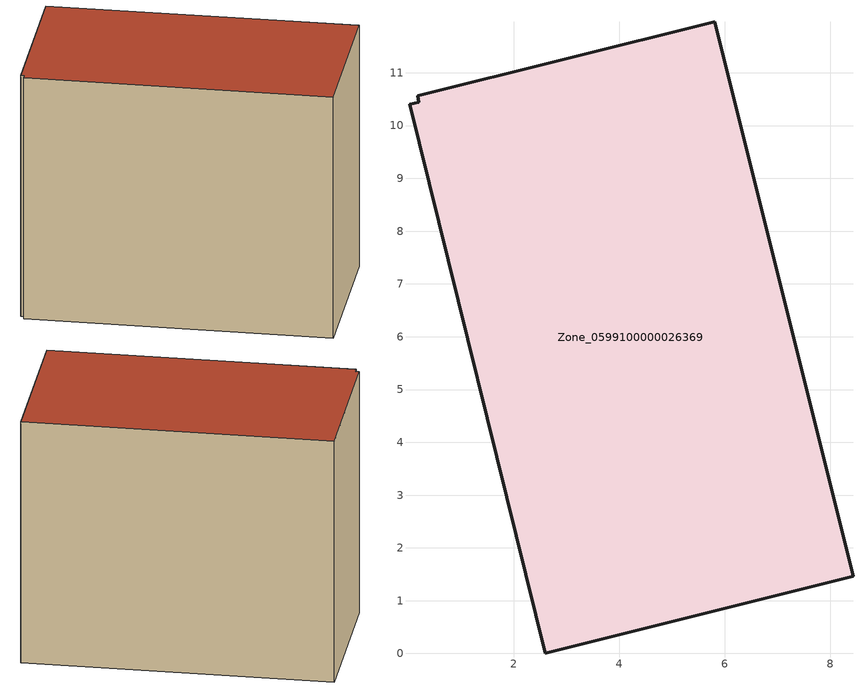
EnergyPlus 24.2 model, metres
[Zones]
Zone_0599100000026369
 floor ground (C_G): 0.19,10.56 5.81,11.97 8.43,1.46 2.6,0 0.03,10.4 0.2,10.45 z0
 wall outside (C_F): 8.43,1.46 5.81,11.97 0.19,10.56 0.2,10.45 0.03,10.4 2.6,0 8.43,1.46 z0:9.04
 roof outside (C_R): 5.81,11.97 0.19,10.56 0.2,10.45 0.03,10.4 2.6,0 8.43,1.46 z9.04
[BUILDING]
Pand.0599100000026369: North Axis=0; Terrain=City; Loads Convergence Tolerance Value=0.04; Temperature Convergence Tolerance Value=0.4; Solar Distribution=FullExterior; Maximum Number of Warmup Days=25; Minimum Number of Warmup Days=1
[Site:Location]
Rotterdam.The.Hague.AP_ZH_NLD Design_Conditions: Latitude=51.96; Longitude=4.45; Time Zone=1; Elevation=-4.5
[SITE:GROUNDTEMPERATURE:BUILDINGSURFACE]
18, 18, 18, 18, 18, 18, 18, 18, 18, 18, 18, 18
[MATERIAL] Thermal Absorptance=0.9; Solar Absorptance=0.7; Visible Absorptance=0.7
Name | Roughness | Thickness | Conductivity | Density | Specific Heat
G.TI.1946-1964 | MediumSmooth | 0.15 | 1 | 540 | 1210
F.TI.1946-1964 | Rough | 0.3 | 0.857143 | 1920 | 840
R.TI.1946-1964 | MediumRough | 0.2 | 0.277778 | 1500 | 1000
[CONSTRUCTION]
C_G: G.TI.1946-1964
C_F: F.TI.1946-1964
C_R: R.TI.1946-1964
[ZONE]
Zone_0599100000026369: Type=1; Multiplier=1; Ceiling Height=Autocalculate; Volume=Autocalculate; Floor Area=autocalculate; Part of Total Floor Area=Yes
[ZONEINFILTRATION:DESIGNFLOWRATE]
Infil_Zone_0599100000026369: Zone or ZoneList or Space or SpaceList=Zone_0599100000026369; Schedule=AlwaysOn; Design Flow Rate Calculation Method=Flow/Area; Flow Rate per Floor Area=0.003; Constant Term Coefficient=1; Temperature Term Coefficient=0; Velocity Term Coefficient=0; Velocity Squared Term Coefficient=0
[HVACTEMPLATE:ZONE:IDEALLOADSAIRSYSTEM]
Zone_0599100000026369: Maximum Heating Supply Air Temperature=50; Minimum Cooling Supply Air Temperature=13; Maximum Heating Supply Air Humidity Ratio=0.0156; Minimum Cooling Supply Air Humidity Ratio=0.0077; Heating Limit=NoLimit; Cooling Limit=NoLimit; Dehumidification Control Type=ConstantSensibleHeatRatio; Cooling Sensible Heat Ratio=0.7; Dehumidification Setpoint=60; Humidification Control Type=None; Humidification Setpoint=30; Outdoor Air Method=None; Outdoor Air Flow Rate per Person=0.00944; Outdoor Air Flow Rate per Zone Floor Area=0; Outdoor Air Flow Rate per Zone=0; Demand Controlled Ventilation Type=None; Outdoor Air Economizer Type=NoEconomizer; Heat Recovery Type=None; Sensible Heat Recovery Effectiveness=0.7; Latent Heat Recovery Effectiveness=0.65
[ZONECONTROL:THERMOSTAT]
ThermostatControl_Zone_0599100000026369: Zone or ZoneList=Zone_0599100000026369; Control Type Schedule=DualSetpointControlType; Control 1=Thermostat_Zone_0599100000026369; Temperature Difference Between Cutout And Setpoint=0
[THERMOSTATSETPOINT:DUALSETPOINT]
Thermostat_Zone_0599100000026369: Heating Setpoint Temperature Schedule=HeatingSetpoint_Zone_0599100000026369; Cooling Setpoint Temperature Schedule=CoolingSetpoint_Zone_0599100000026369
[SCHEDULE:COMPACT]
HeatingSetpoint_Zone_0599100000026369: Through: 12/31, For: AllDays, Until: 24:00, 21
CoolingSetpoint_Zone_0599100000026369: Through: 12/31, For: AllDays, Until: 24:00, 24
DualSetpointControlType: Through: 12/31, For: AllDays, Until: 24:00, 4
AlwaysOn: Through: 12/31, For: AllDays, Until: 24:00, 1
